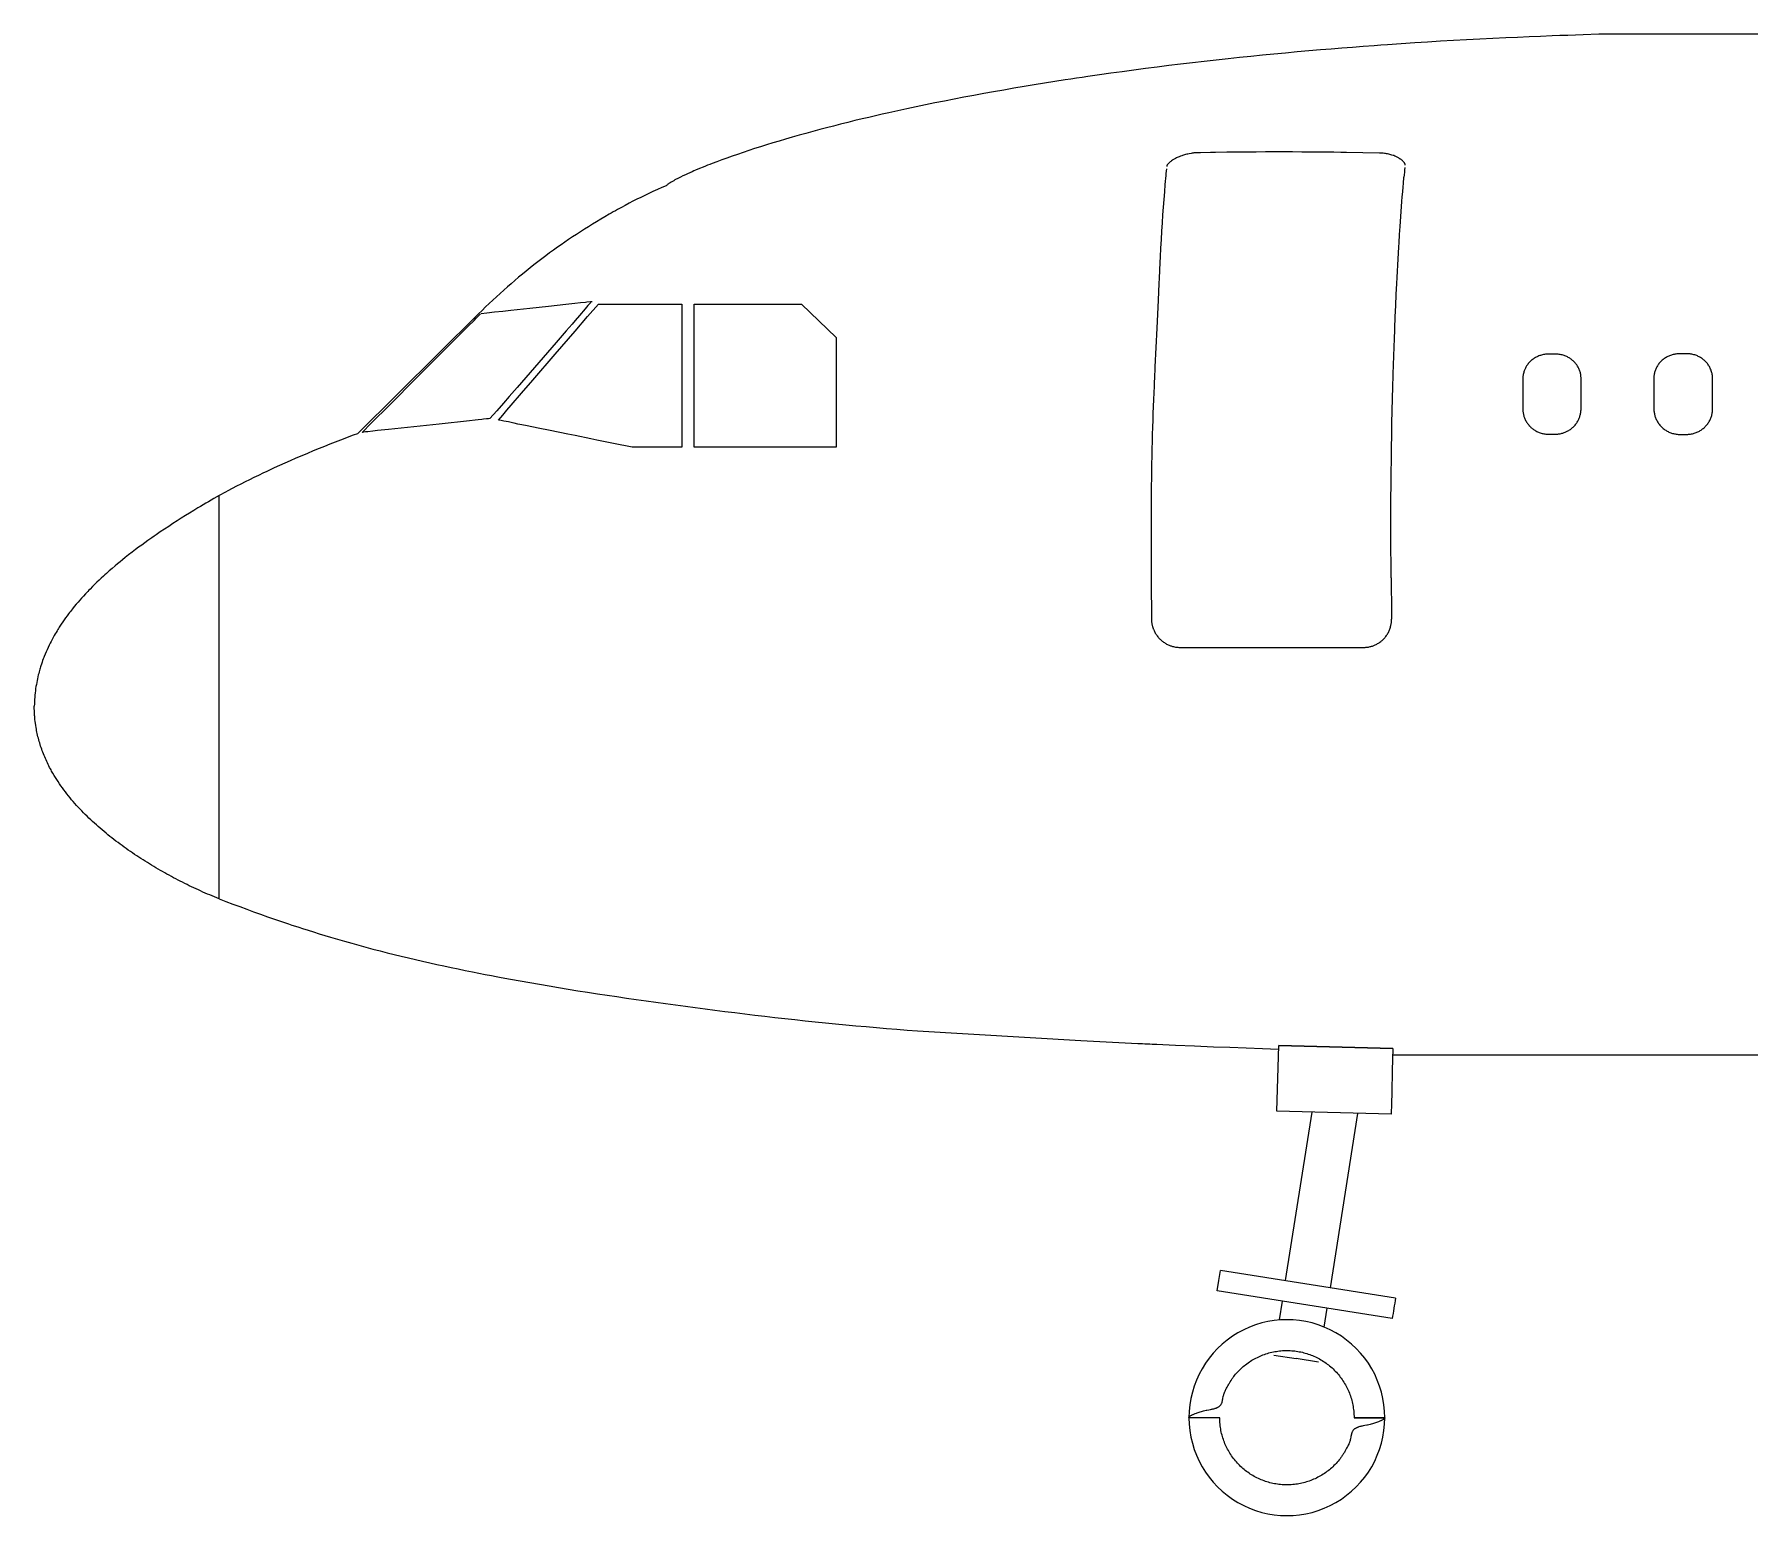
# Model space of a CAD drawing. Extents: x -17108 to 71323, y -8319 to 54197.
# Drawn here: x -17108 to -10146, y 41567 to 47576 of the extents above; entities that cross this region are included whole.
import ezdxf

# ---------------------------------------------------------------- set-up
doc = ezdxf.new("R2010")
doc.units = 0
doc.layers.get('0').update_dxf_attribs({"linetype": 'CONTINUOUS'})

msp = doc.modelspace()

# ---------------------------------------------------------------- linework, layer by layer
at = {"color": 7}
for p, q in [((9320.7, 47575.9), (-10758, 47575.9)), ((-15305.3, 46441.8), (-15796, 45955.9)), ((-13994.2, 46481.1), (-13854.1, 46346)), ((-13854.1, 46346), (-13854, 45901)), ((-10402.3, 46280.2), (-10430.3, 46280.1)), ((-14479.8, 46210.4), (-14479.7, 45901)), ((-11066.7, 46179.1), (-11066.7, 46055.4)), ((-10830.6, 46056.2), (-10830.6, 46180)), ((-10535, 46180), (-10534.8, 46056)), ((-10963, 45953.9), (-10934.9, 45953.9)), ((-10429.5, 45953), (-10401.5, 45953)), ((-11594.3, 43462.2), (-12057.6, 43473.8)), ((-12057.6, 43473.8), (-11594.3, 43462.2)), ((-8218, 43434.9), (-11595, 43434.9)), ((-11601.4, 43194.8), (-12064.6, 43208.1)), ((-12029.6, 42520), (-11921.2, 43204)), ((-11847.8, 42491.2), (-11735.8, 43198.6)), ((-12300.3, 42520.3), (-12293.8, 42561.8)), ((-11583.6, 42449.3), (-12293.8, 42561.8)), ((-12306.9, 42478.8), (-12300.3, 42520.3)), ((-11596.7, 42366.4), (-12306.9, 42478.8)), ((-12054.8, 42360.5), (-12042.7, 42437)), ((-11873.1, 42331.7), (-11861, 42408.2)), ((-12077.3, 42218.3), (-11986.5, 42203.9)), ((-11895.6, 42189.5), (-11986.5, 42203.9)), ((-12296.9, 41964.2), (-12421.9, 41964.2))]:
    msp.add_line(p, q, dxfattribs=at)
for points in [[(-10758, 47575.9), (-10821.4, 47573.9), (-10853.1, 47572.8), (-10884.8, 47571.7), (-10916.2, 47570.6), (-10947.5, 47569.4), (-10994.6, 47567.6), (-11041.6, 47565.6), (-11088.5, 47563.6), (-11135.3, 47561.5), (-11188.6, 47558.9), (-11241.8, 47556.3), (-11294.8, 47553.5), (-11347.7, 47550.6), (-11400.5, 47547.5), (-11453.1, 47544.3), (-11505.5, 47541), (-11560.7, 47537.4), (-11615.8, 47533.6), (-11643.2, 47531.7), (-11670.7, 47529.7), (-11714.5, 47526.5), (-11758.1, 47523.1), (-11801.7, 47519.7), (-11845.2, 47516.1), (-11888.6, 47512.5), (-11935.9, 47508.4), (-11983, 47504.2), (-12030.1, 47499.9), (-12077, 47495.4), (-12123.7, 47490.9), (-12170.3, 47486.2), (-12216.8, 47481.4), (-12263.1, 47476.5), (-12311.5, 47471.2), (-12359.8, 47465.8), (-12407.8, 47460.3), (-12455.7, 47454.6), (-12503.4, 47448.8), (-12550.9, 47442.9), (-12598.3, 47436.8), (-12645.4, 47430.7), (-12692.3, 47424.4), (-12739, 47417.9), (-12785.5, 47411.4), (-12831.8, 47404.7), (-12854.9, 47401.3), (-12877.9, 47397.8), (-12900.8, 47394.4), (-12923.6, 47390.9), (-12965.9, 47384.3), (-13007.9, 47377.7), (-13049.7, 47370.9), (-13091.3, 47364), (-13132.6, 47357), (-13173.7, 47349.9), (-13214.5, 47342.7), (-13255, 47335.4), (-13295.2, 47328.1), (-13335.1, 47320.6), (-13374.7, 47313), (-13414, 47305.3), (-13452.9, 47297.5), (-13472.2, 47293.6), (-13491.5, 47289.6), (-13510.6, 47285.7), (-13529.6, 47281.7), (-13548.3, 47277.7), (-13566.9, 47273.8), (-13591.6, 47268.4), (-13616.1, 47263), (-13640.5, 47257.6), (-13667.6, 47251.5), (-13694.5, 47245.3), (-13721.1, 47239.1), (-13747.5, 47232.9), (-13777.3, 47225.7), (-13806.7, 47218.5), (-13835.8, 47211.3), (-13864.4, 47204), (-13892.7, 47196.7), (-13920.5, 47189.4), (-13948, 47182), (-13976.4, 47174.2), (-14004.4, 47166.5), (-14031.8, 47158.7), (-14058.7, 47150.9), (-14085.1, 47143.1), (-14110.9, 47135.3), (-14136.1, 47127.6), (-14160.7, 47119.9), (-14184.7, 47112.2), (-14208, 47104.6), (-14231.5, 47096.7), (-14254.3, 47089), (-14276.3, 47081.3), (-14297.6, 47073.8), (-14318.2, 47066.3), (-14338.1, 47058.9), (-14357.2, 47051.6), (-14366.5, 47048), (-14375.6, 47044.5), (-14384.4, 47041), (-14393, 47037.5), (-14409, 47031), (-14424.2, 47024.6), (-14431.5, 47021.5), (-14438.6, 47018.4), (-14447.9, 47014.3), (-14456.8, 47010.3), (-14465.3, 47006.4), (-14475.5, 47001.6), (-14485.1, 46996.9), (-14494.2, 46992.3), (-14498.5, 46990.1), (-14502.7, 46987.9), (-14508, 46985), (-14513.1, 46982.1), (-14517.9, 46979.3), (-14523, 46976.2), (-14527.8, 46973.2), (-14532.2, 46970.2), (-14534.3, 46968.8), (-14536.2, 46967.4), (-14538.7, 46965.5), (-14541, 46963.6), (-14543.1, 46961.8)], [(-12400.7, 47094.7), (-12402.7, 47094.6), (-12404.6, 47094.4), (-12407.3, 47094.1), (-12409.1, 47093.8), (-12412.6, 47093.1), (-12420.7, 47091.5), (-12426.5, 47090.4), (-12431, 47089.4), (-12435.5, 47088.3), (-12439.9, 47087.1), (-12443.8, 47085.9), (-12447.6, 47084.7), (-12451.3, 47083.4), (-12456.3, 47081.6), (-12461.2, 47079.6), (-12465.2, 47077.9), (-12469.1, 47076.1), (-12472.9, 47074.2), (-12475.9, 47072.7), (-12478.8, 47071.1), (-12481.8, 47069.3), (-12484.8, 47067.5), (-12486.7, 47066.3), (-12488.6, 47065.1), (-12492.3, 47062.5), (-12494.2, 47061.1), (-12496, 47059.8), (-12497.9, 47058.3), (-12499.6, 47056.9), (-12501.4, 47055.4), (-12503.1, 47053.9), (-12504.7, 47052.5), (-12505.5, 47051.7), (-12506.6, 47050.6), (-12507.4, 47049.7), (-12508.2, 47048.8), (-12509.2, 47047.4), (-12510, 47046), (-12510.7, 47044.6), (-12511.2, 47043.2), (-12511.6, 47041.7), (-12511.8, 47040.3)], [(-11649.1, 47094.3), (-11715.5, 47095.3), (-11781.8, 47096.4), (-11805, 47096.8), (-11834, 47097.2), (-11862, 47097.5), (-11907.5, 47098), (-11930.3, 47098.2), (-11964.4, 47098.5), (-12001.3, 47098.7), (-12028.9, 47098.8), (-12056.5, 47098.8), (-12084.1, 47098.8), (-12111.7, 47098.7), (-12148.5, 47098.5), (-12185.3, 47098.2), (-12222, 47097.8), (-12245.1, 47097.5), (-12268.1, 47097.2), (-12314.1, 47096.4), (-12334.3, 47096), (-12374.8, 47095.2), (-12400.7, 47094.7)], [(-11544.5, 47045.2), (-11544.4, 47046.7), (-11544.5, 47048.1), (-11544.8, 47049.5), (-11545.2, 47050.9), (-11545.7, 47052.3), (-11546.4, 47053.6), (-11547.3, 47054.9), (-11548.3, 47056.2), (-11549.1, 47057.1), (-11550.8, 47058.8), (-11553.2, 47061.2), (-11555.7, 47063.4), (-11558.3, 47065.6), (-11561, 47067.8), (-11562.6, 47069), (-11564.3, 47070.1), (-11567.7, 47072.4), (-11569.6, 47073.6), (-11571.6, 47074.8), (-11574, 47076.2), (-11576.6, 47077.5), (-11579.6, 47079), (-11582.8, 47080.5), (-11586.6, 47082.2), (-11590.6, 47083.7), (-11593.7, 47084.9), (-11598, 47086.3), (-11602.4, 47087.6), (-11606.8, 47088.8), (-11611.3, 47089.9), (-11615.9, 47090.9), (-11620.6, 47091.7), (-11624.7, 47092.4), (-11628.9, 47092.9), (-11633.1, 47093.4), (-11636.5, 47093.7), (-11639.8, 47093.9), (-11644.4, 47094.2), (-11648.3, 47094.3), (-11649.1, 47094.3)], [(-11554.5, 46936.6), (-11552.9, 46956.9), (-11551.7, 46970.3), (-11549.4, 46996.7)], [(-14543.1, 46961.8), (-14561.1, 46954), (-14579.1, 46946), (-14588.1, 46941.9), (-14597.1, 46937.8), (-14605.9, 46933.8), (-14614.6, 46929.7), (-14630.6, 46922.1), (-14646.5, 46914.4), (-14662.4, 46906.6), (-14678.3, 46898.6), (-14694.1, 46890.4), (-14709.8, 46882.1), (-14725.5, 46873.7), (-14741.2, 46865.1), (-14749.8, 46860.4), (-14758.3, 46855.6), (-14766.9, 46850.8), (-14775.4, 46845.9), (-14792.4, 46836), (-14809.4, 46826), (-14826.3, 46815.9), (-14843.1, 46805.6), (-14859.4, 46795.5), (-14875.6, 46785.3), (-14891.7, 46774.9), (-14907.8, 46764.5), (-14923.7, 46753.9), (-14939.6, 46743.3), (-14955.4, 46732.5), (-14969.8, 46722.5), (-14984.1, 46712.4)], [(-12516.9, 46992.2), (-12518.1, 46979), (-12519.1, 46966.9), (-12521.6, 46936.8), (-12524, 46906.4), (-12526.3, 46875.4), (-12528.6, 46843), (-12530.7, 46810.6), (-12532.8, 46777.7), (-12534.9, 46743.3), (-12536.8, 46708.3), (-12538.6, 46673.5)], [(-11568.8, 46730.7), (-11566.8, 46763.5), (-11564.8, 46795.8), (-11563.4, 46816.8), (-11560.6, 46856.9), (-11559.1, 46877.3), (-11557.6, 46897.2), (-11556.1, 46917), (-11554.5, 46936.6)], [(-11578.1, 46564.9), (-11576.8, 46589.9), (-11575.4, 46614.7), (-11574.1, 46639.2), (-11569.8, 46713.7), (-11568.8, 46730.7)], [(-14984.1, 46712.4), (-15000.3, 46700.8), (-15016.5, 46689), (-15032.5, 46677.1), (-15048.5, 46665.1), (-15064.4, 46652.9), (-15080.1, 46640.6), (-15095.8, 46628.2), (-15111.4, 46615.7), (-15126.9, 46603), (-15142.3, 46590.2), (-15157.6, 46577.3), (-15172.8, 46564.3), (-15187.9, 46551.2), (-15203, 46537.9), (-15217.9, 46524.5), (-15232.7, 46511), (-15247.4, 46497.4), (-15262, 46483.7), (-15276.6, 46469.8), (-15291, 46455.9), (-15305.3, 46441.8)], [(-12538.7, 46672), (-12539.8, 46651.2), (-12541.5, 46617.9), (-12543.1, 46586.5), (-12544.1, 46564.9), (-12547.3, 46497.3), (-12552.6, 46384), (-12559.9, 46227.6)], [(-11602.1, 45592.3), (-11602.1, 45643.4), (-11601.9, 45696.2), (-11601.5, 45746.3), (-11601.1, 45798.3), (-11600.5, 45850), (-11599.8, 45899.8), (-11599, 45949.4), (-11598.1, 45998.7), (-11597, 46048.6), (-11595.8, 46098.1), (-11594.6, 46145.4), (-11593.2, 46192.3), (-11591.7, 46239.9), (-11590.9, 46264.4), (-11589.2, 46313.1), (-11588.3, 46335.7), (-11586.5, 46382.3), (-11584.5, 46429.2), (-11582.4, 46475.7), (-11580.3, 46520.6), (-11578.1, 46564.9)], [(-15777.6, 45961), (-15740.7, 45998), (-15667.1, 46071.7), (-15555.1, 46183.8), (-15443.4, 46295.7), (-15395, 46344.1), (-15362.8, 46376.2), (-15346.7, 46392.2), (-15323.4, 46415.3), (-15314.6, 46424), (-15296.7, 46441.5)], [(-15294.8, 46443.5), (-15271.1, 46446.3), (-15240.4, 46449.7), (-15207.1, 46453.4), (-15173.4, 46457), (-15097.5, 46465.1), (-15021.8, 46473.2), (-14950.6, 46481), (-14913.7, 46485), (-14891.2, 46487.4), (-14871.2, 46489.5), (-14865, 46490.1), (-14851.3, 46491.5), (-14844.1, 46492.2)], [(-14849.9, 46488.4), (-14861.1, 46475.2), (-14872.4, 46461.9), (-14895, 46435.5), (-14913.1, 46414.5), (-14925.1, 46400.6), (-14949.3, 46372.7), (-14990.2, 46325.6), (-15113, 46184.3), (-15149, 46142.8), (-15180.6, 46106.5), (-15204, 46079.7), (-15231.4, 46048.4), (-15258.9, 46017.2)], [(-15223.9, 46011.2), (-15206.9, 46031.2), (-15189.7, 46051.1), (-15172.6, 46071.1), (-15130.5, 46119.9), (-15085.1, 46172.5), (-14994.2, 46277.9), (-14940.2, 46340.7), (-14913.1, 46372), (-14862.3, 46430.9), (-14818.6, 46481.2)], [(-14818.6, 46481.2), (-14809.7, 46481.2), (-14803.5, 46481.2), (-14790.6, 46481.1), (-14782.3, 46481)], [(-14782.1, 46480.9), (-14776.8, 46481), (-14737.7, 46481), (-14711.1, 46481), (-14666.1, 46480.9), (-14642.6, 46480.9), (-14616.6, 46481), (-14569.7, 46481.2), (-14555.5, 46481.2)], [(-14555.5, 46481.2), (-14545.9, 46481.3), (-14527.5, 46481.3), (-14479.8, 46481.4)], [(-14479.8, 46481.4), (-14479.8, 46454.5), (-14479.8, 46399.8), (-14479.8, 46210.4)], [(-14429.6, 45901), (-14429.7, 46133.7), (-14429.8, 46291.3), (-14429.9, 46438.2), (-14429.9, 46481.4)], [(-14429.9, 46481.4), (-14356.5, 46481.4), (-14294.6, 46481.4), (-14214.4, 46481.3), (-14132.2, 46481.2), (-13994.2, 46481.1)], [(-10962.2, 46278.5), (-10965, 46278.5), (-10967.9, 46278.4), (-10970.7, 46278.2), (-10974.8, 46277.8), (-10978.9, 46277.2), (-10982.9, 46276.5), (-10986.9, 46275.7), (-10990.9, 46274.7), (-10994.6, 46273.6), (-10998.3, 46272.4), (-11002, 46271), (-11005.5, 46269.5), (-11009.1, 46267.9), (-11012.5, 46266.2), (-11015.9, 46264.3), (-11019.2, 46262.4), (-11022.3, 46260.4), (-11025.4, 46258.3), (-11028.4, 46256), (-11031.3, 46253.7), (-11034.1, 46251.2), (-11036.9, 46248.7), (-11039.5, 46246), (-11042.1, 46243.1), (-11044.7, 46240.1), (-11047.1, 46237.1), (-11049.4, 46233.9), (-11051.6, 46230.6), (-11053.3, 46227.9), (-11054.9, 46225.1), (-11056.4, 46222.2), (-11057.8, 46219.3), (-11059.1, 46216.4), (-11060.3, 46213.4), (-11061.4, 46210.4), (-11062.4, 46207.4), (-11063.4, 46203.7), (-11064.3, 46200), (-11065.1, 46196.2), (-11065.7, 46192.4), (-11066.2, 46188.6), (-11066.4, 46185.5), (-11066.6, 46182.3), (-11066.7, 46179.1)], [(-10830.6, 46180), (-10830.7, 46183.1), (-10830.8, 46186.3), (-10831.1, 46189.5), (-10831.5, 46192.7), (-10832, 46196.1), (-10832.7, 46199.6), (-10833.4, 46203), (-10834.3, 46206.4), (-10835.4, 46209.7), (-10836.6, 46213.1), (-10837.9, 46216.5), (-10839.3, 46219.8), (-10840.9, 46223), (-10842.6, 46226.2), (-10844.4, 46229.3), (-10846.3, 46232.4), (-10848.3, 46235.3), (-10850.4, 46238.1), (-10852.6, 46240.9), (-10854.8, 46243.5), (-10857.2, 46246.1), (-10859.6, 46248.6), (-10862.1, 46251), (-10864.8, 46253.3), (-10867.5, 46255.5), (-10870.3, 46257.7), (-10873.2, 46259.7), (-10876.1, 46261.7), (-10879.1, 46263.6), (-10882.2, 46265.3), (-10885.4, 46267), (-10888.8, 46268.6), (-10892.2, 46270.1), (-10895.8, 46271.5), (-10899.3, 46272.8), (-10903.2, 46274), (-10907.1, 46275.1), (-10911.1, 46276.1), (-10915.1, 46276.8), (-10919.1, 46277.5), (-10922.9, 46277.9), (-10926.7, 46278.3), (-10930.4, 46278.4), (-10934.2, 46278.5)], [(-10430.3, 46280.1), (-10434.1, 46280), (-10437.9, 46279.8), (-10441.7, 46279.5), (-10445.5, 46279), (-10449.3, 46278.4), (-10453, 46277.7), (-10456.8, 46276.8), (-10460.5, 46275.9), (-10464.1, 46274.8), (-10467.7, 46273.5), (-10471.3, 46272.1), (-10474.8, 46270.7), (-10478.2, 46269.1), (-10481.6, 46267.3), (-10484.9, 46265.5), (-10488.2, 46263.5), (-10491.4, 46261.4), (-10494.6, 46259.1), (-10497.8, 46256.7), (-10500.8, 46254.1), (-10503.8, 46251.5), (-10506.7, 46248.7), (-10509.4, 46245.9), (-10511.9, 46242.9), (-10514.4, 46239.9), (-10516.8, 46236.7), (-10519, 46233.5), (-10520.9, 46230.5), (-10522.7, 46227.4), (-10524.4, 46224.2), (-10526, 46221), (-10527.4, 46217.7), (-10528.8, 46214.4), (-10530, 46211.1), (-10531.1, 46207.6), (-10532, 46204.2), (-10532.8, 46200.8), (-10533.5, 46197.4), (-10534.1, 46193.9), (-10534.5, 46190.5), (-10534.8, 46187), (-10535, 46183.5), (-10535, 46180)], [(-10297, 46180.5), (-10297.1, 46184.3), (-10297.3, 46188.1), (-10297.7, 46191.9), (-10298.3, 46195.7), (-10298.9, 46199.4), (-10299.8, 46203.1), (-10300.7, 46206.8), (-10301.9, 46210.5), (-10303.1, 46214.1), (-10304.6, 46217.7), (-10306.1, 46221.2), (-10307.8, 46224.7), (-10309.7, 46228.1), (-10311.5, 46231.2), (-10313.5, 46234.3), (-10315.6, 46237.2), (-10317.8, 46240.2), (-10320.1, 46243), (-10322.6, 46245.8), (-10325.1, 46248.5), (-10327.7, 46251.1), (-10330.5, 46253.6), (-10333.3, 46256), (-10336.2, 46258.3), (-10339.2, 46260.5), (-10342.2, 46262.5), (-10345.2, 46264.4), (-10348.3, 46266.2), (-10351.5, 46267.9), (-10354.7, 46269.5), (-10358, 46271), (-10361.3, 46272.4), (-10365.1, 46273.9), (-10369, 46275.1), (-10372.9, 46276.3), (-10376.9, 46277.3), (-10380.9, 46278.2), (-10384.4, 46278.8), (-10388, 46279.3), (-10391.5, 46279.7), (-10395.1, 46280), (-10398.7, 46280.1), (-10402.3, 46280.2)], [(-12563.5, 46148.5), (-12564.6, 46121.7), (-12565.7, 46094.7), (-12566.8, 46066.4), (-12567.9, 46038), (-12568.9, 46010.4), (-12569.8, 45982.6), (-12570.7, 45952.5), (-12571.5, 45923.6), (-12572.2, 45894.3), (-12572.9, 45863.5), (-12573.5, 45833.4), (-12574, 45803), (-12574.4, 45773.9), (-12574.8, 45744.7), (-12575, 45714.4), (-12575.3, 45684.1), (-12575.4, 45652.9), (-12575.5, 45605.9), (-12575.6, 45566.1), (-12575.6, 45559.6)], [(-11066.7, 46055.4), (-11066.6, 46052.2), (-11066.4, 46048.9), (-11066.2, 46045.7), (-11065.8, 46042.5), (-11065.3, 46039.3), (-11064.7, 46036.1), (-11064.1, 46032.9), (-11063.3, 46029.7), (-11062.3, 46026.2), (-11061.1, 46022.8), (-11059.9, 46019.5), (-11058.5, 46016.1), (-11057.1, 46012.8), (-11055.4, 46009.5), (-11053.7, 46006.3), (-11051.8, 46003.1), (-11049.8, 46000), (-11047.7, 45996.9), (-11045.5, 45994), (-11043.1, 45991.1), (-11040.7, 45988.3), (-11038.4, 45985.8), (-11036.1, 45983.5), (-11033.7, 45981.2), (-11031.2, 45979), (-11028.7, 45976.9), (-11026.1, 45974.9), (-11023.4, 45972.9), (-11021.1, 45971.3), (-11018.7, 45969.8), (-11016.4, 45968.4), (-11013.5, 45966.8), (-11010.5, 45965.2), (-11007.5, 45963.7), (-11003.9, 45962.1), (-11000.1, 45960.6), (-10996.4, 45959.3), (-10992.5, 45958.1), (-10988.6, 45957), (-10985.1, 45956.2), (-10981.4, 45955.5), (-10977.8, 45954.9), (-10974.1, 45954.5), (-10970.5, 45954.1), (-10966.7, 45953.9), (-10963, 45953.9)], [(-10934.9, 45953.9), (-10931.5, 45953.9), (-10928.2, 45954.1), (-10924.9, 45954.4), (-10921.5, 45954.8), (-10918.2, 45955.2), (-10914.9, 45955.8), (-10911.6, 45956.5), (-10908.3, 45957.3), (-10905.1, 45958.2), (-10901.9, 45959.2), (-10898.7, 45960.3), (-10895.6, 45961.5), (-10892.5, 45962.8), (-10889.5, 45964.2), (-10886.5, 45965.7), (-10883.5, 45967.3), (-10880.3, 45969.2), (-10877.1, 45971.2), (-10874, 45973.3), (-10870.9, 45975.5), (-10868, 45977.9), (-10865.1, 45980.3), (-10862.4, 45982.8), (-10859.7, 45985.5), (-10857.1, 45988.2), (-10854.7, 45991), (-10852.3, 45993.9), (-10850.1, 45996.9), (-10847.9, 45999.9), (-10845.9, 46003.1), (-10844, 46006.3), (-10842.2, 46009.5), (-10840.7, 46012.5), (-10839.3, 46015.4), (-10838, 46018.5), (-10836.8, 46021.5), (-10835.7, 46024.6), (-10834.8, 46027.8), (-10833.9, 46030.9), (-10833, 46034.5), (-10832.3, 46038), (-10831.7, 46041.6), (-10831.2, 46045.3), (-10830.9, 46048.9), (-10830.7, 46052.5), (-10830.6, 46056.2)], [(-10534.8, 46056), (-10534.7, 46052.4), (-10534.5, 46048.7), (-10534.1, 46045.1), (-10533.7, 46041.5), (-10533.1, 46037.9), (-10532.3, 46034.3), (-10531.5, 46030.8), (-10530.5, 46027.3), (-10529.4, 46023.8), (-10528.1, 46020.3), (-10526.7, 46016.8), (-10525.2, 46013.4), (-10523.6, 46010.1), (-10521.8, 46006.8), (-10520, 46003.6), (-10518, 46000.4), (-10515.9, 45997.3), (-10513.5, 45994.1), (-10511, 45991), (-10508.4, 45987.9), (-10505.6, 45985), (-10502.8, 45982.2), (-10499.8, 45979.5), (-10496.8, 45976.9), (-10493.6, 45974.4), (-10490.4, 45972), (-10487, 45969.8), (-10483.8, 45967.8), (-10480.4, 45965.9), (-10477, 45964.1), (-10473.6, 45962.4), (-10470.1, 45960.9), (-10466.5, 45959.5), (-10462.8, 45958.2), (-10459.3, 45957.1), (-10455.6, 45956.2), (-10451.9, 45955.3), (-10448.3, 45954.6), (-10444.5, 45954), (-10440.8, 45953.5), (-10437, 45953.2), (-10433.3, 45953), (-10429.5, 45953)], [(-10401.5, 45953), (-10397.6, 45953.1), (-10393.8, 45953.3), (-10389.9, 45953.7), (-10386, 45954.2), (-10382.2, 45954.8), (-10378.4, 45955.6), (-10374.6, 45956.5), (-10370.9, 45957.6), (-10367.2, 45958.8), (-10363.6, 45960.1), (-10360, 45961.6), (-10356.5, 45963.2), (-10353, 45964.9), (-10349.7, 45966.7), (-10346.5, 45968.6), (-10343.3, 45970.6), (-10340.3, 45972.7), (-10337.3, 45974.9), (-10334.4, 45977.2), (-10331.5, 45979.6), (-10328.8, 45982.1), (-10326.2, 45984.8), (-10323.6, 45987.5), (-10321.1, 45990.3), (-10318.7, 45993.2), (-10316.5, 45996.2), (-10314.3, 45999.3), (-10312.3, 46002.4), (-10310.4, 46005.6), (-10308.5, 46008.9), (-10306.9, 46012.2), (-10305.3, 46015.6), (-10303.9, 46019), (-10302.6, 46022.5), (-10301.4, 46026), (-10300.4, 46029.6), (-10299.4, 46033.2), (-10298.6, 46036.8), (-10298, 46040.7), (-10297.4, 46044.7), (-10297, 46048.6), (-10296.8, 46052.6), (-10296.7, 46056.5)], [(-15796, 45955.9), (-15813.6, 45949.5), (-15831, 45943.1), (-15848.1, 45936.7), (-15865.2, 45930.1), (-15876.2, 45925.9), (-15887.1, 45921.6), (-15908.9, 45913), (-15930.5, 45904.3), (-15951.9, 45895.6), (-15975.8, 45885.7), (-15999.4, 45875.9), (-16022.9, 45866), (-16046.2, 45856), (-16069.3, 45846), (-16091.3, 45836.3), (-16113.1, 45826.5), (-16134.8, 45816.7), (-16145.5, 45811.7), (-16156.2, 45806.8), (-16166.9, 45801.7), (-16177.5, 45796.7), (-16198.6, 45786.6), (-16216.5, 45777.9), (-16234.2, 45769.1), (-16251.9, 45760.3), (-16269.4, 45751.4), (-16286.9, 45742.4), (-16304.8, 45733.1), (-16322.6, 45723.7), (-16331.5, 45718.9), (-16340.4, 45714.1), (-16349.1, 45709.4), (-16357.8, 45704.5)], [(-15258.9, 46017.2), (-15264, 46016.7), (-15273.2, 46015.9), (-15284.6, 46014.7), (-15292.1, 46013.9), (-15306.7, 46012.4), (-15318.4, 46011.1), (-15341.8, 46008.6), (-15465.2, 45995.1), (-15670.3, 45973), (-15714.7, 45968.2), (-15734.4, 45966), (-15754.1, 45963.8), (-15763.7, 45962.7), (-15777.6, 45961)], [(-15161.2, 45998.4), (-15173, 46001), (-15183.7, 46003.3), (-15193.3, 46005.3), (-15202.7, 46007.2), (-15213.6, 46009.3), (-15223.9, 46011.2)], [(-14849.1, 45934.8), (-14912.4, 45947.9), (-14943.3, 45954.2), (-15014.1, 45968.6), (-15063.3, 45978.5), (-15108.4, 45987.6), (-15129.8, 45991.9), (-15145.8, 45995.1), (-15161.1, 45998.3)], [(-14681.4, 45901.1), (-14758, 45916.5), (-14797.9, 45924.5), (-14824.9, 45929.9), (-14849.1, 45934.8)], [(-14479.7, 45901), (-14564.9, 45901.1), (-14606.7, 45901.1), (-14681.4, 45901.1)], [(-13854, 45901), (-13939.3, 45901), (-14024.9, 45901), (-14111.5, 45900.9), (-14198.4, 45900.9), (-14353.2, 45900.9), (-14429.6, 45901)], [(-16357.8, 45704.5), (-16379.4, 45692.3), (-16400.9, 45679.9), (-16411.6, 45673.6), (-16422.4, 45667.3), (-16433, 45661), (-16443.7, 45654.6), (-16460.7, 45644.4), (-16477.7, 45634), (-16494.6, 45623.6), (-16511.5, 45613), (-16528.3, 45602.3), (-16545.5, 45591.2), (-16562.7, 45580), (-16579.8, 45568.7), (-16596.8, 45557.2), (-16613.7, 45545.6), (-16622.2, 45539.7), (-16630.7, 45533.8), (-16639.1, 45527.9), (-16647.3, 45522.1), (-16659.8, 45513.1), (-16672.3, 45504), (-16684.7, 45494.9), (-16697, 45485.6), (-16711.2, 45474.9), (-16725.2, 45464), (-16732.2, 45458.6), (-16739.1, 45453.1), (-16749.5, 45444.7), (-16759.8, 45436.3), (-16770.1, 45427.9), (-16780.3, 45419.3), (-16792.1, 45409.3), (-16803.8, 45399.1), (-16815.5, 45388.8), (-16821.2, 45383.6), (-16827, 45378.4), (-16836.1, 45370), (-16845.2, 45361.5), (-16854.2, 45352.9), (-16863.1, 45344.3), (-16871.9, 45335.6), (-16881.7, 45325.7), (-16886.6, 45320.6), (-16891.4, 45315.6), (-16896.2, 45310.6), (-16900.9, 45305.6), (-16908.5, 45297.4), (-16915.9, 45289.2), (-16923.3, 45280.8), (-16930.6, 45272.5), (-16937.8, 45264), (-16945.7, 45254.5), (-16953.5, 45244.9), (-16957.3, 45240.1), (-16961.1, 45235.2), (-16964.9, 45230.4), (-16968.6, 45225.5), (-16974.8, 45217.3), (-16980.8, 45209), (-16986.8, 45200.6), (-16992.6, 45192.2), (-16998.4, 45183.7), (-17004, 45175.2), (-17007, 45170.4), (-17010.1, 45165.7), (-17013, 45161), (-17015.9, 45156.2), (-17019.8, 45149.8), (-17023.5, 45143.4), (-17027.2, 45136.9), (-17031.6, 45129.1), (-17035.9, 45121.3), (-17040, 45113.3), (-17044.1, 45105.4), (-17048, 45097.4), (-17052.3, 45088.4), (-17056.4, 45079.4), (-17060.4, 45070.3), (-17064.3, 45061.1), (-17068, 45051.9), (-17069.8, 45047.3), (-17071.5, 45042.6), (-17074.1, 45035.6), (-17076.6, 45028.6), (-17079, 45021.5), (-17081.3, 45014.4), (-17082.7, 45009.8), (-17084.2, 45005.1), (-17085.5, 45000.5), (-17086.9, 44995.8), (-17088.6, 44989.6), (-17090.2, 44983.3), (-17091.8, 44977), (-17093.6, 44969.5), (-17095.3, 44961.9), (-17096.9, 44954.2), (-17098.4, 44946.6), (-17099.8, 44938.9), (-17101.3, 44930.2), (-17102.6, 44921.5), (-17103.7, 44912.8), (-17104.8, 44904), (-17105.7, 44895.2), (-17106.4, 44886.4), (-17107, 44877.6), (-17107.5, 44868.7), (-17107.8, 44859.8), (-17108, 44850.9)], [(-16358, 44069.1), (-16357.8, 45509), (-16357.8, 45656), (-16357.8, 45699), (-16357.8, 45704.5)], [(-12575.6, 45559.3), (-12575.5, 45498.5), (-12575.4, 45437.6), (-12575.2, 45376.8)], [(-11602.1, 45544.2), (-11602.1, 45560.2), (-11602.1, 45592.2)], [(-11601.2, 45371.7), (-11601.6, 45429.1), (-11601.9, 45486.6), (-11602.1, 45544.2)], [(-12575.2, 45376.8), (-12574.8, 45306.1), (-12574.4, 45256.8), (-12574, 45204)], [(-12574, 45203.9), (-12573.9, 45199.9), (-12573.8, 45197.8), (-12573.5, 45194.8), (-12573.2, 45191.8), (-12572.8, 45188.8), (-12572.4, 45185.9), (-12571.9, 45182.9), (-12571.2, 45180), (-12570.6, 45177.1), (-12570, 45175), (-12569.4, 45172.9), (-12568.7, 45170.6), (-12568, 45168.4), (-12567.3, 45166.3), (-12566.5, 45164.2), (-12565.7, 45162.2), (-12564.9, 45160.1), (-12563.4, 45156.8), (-12561.9, 45153.6), (-12560.3, 45150.4), (-12558.5, 45147.3), (-12556.7, 45144.1), (-12554.7, 45141.1), (-12552.7, 45138.2), (-12550.6, 45135.3), (-12548.4, 45132.4), (-12546.1, 45129.6), (-12543.7, 45126.9), (-12541.2, 45124.3), (-12538.7, 45121.8), (-12536, 45119.3), (-12533.3, 45116.9), (-12530.5, 45114.6), (-12527.7, 45112.3), (-12524.7, 45110.2), (-12521.7, 45108.1), (-12518.6, 45106.2), (-12515.5, 45104.3), (-12512.4, 45102.5), (-12509.1, 45100.9), (-12505.8, 45099.3), (-12502.5, 45097.8), (-12499.7, 45096.7), (-12496.8, 45095.6), (-12493.9, 45094.6), (-12491, 45093.7), (-12488, 45092.9), (-12485.1, 45092.1), (-12480.7, 45091.1), (-12476.1, 45090.3), (-12473.8, 45090), (-12471.6, 45089.7), (-12469.4, 45089.4), (-12467.1, 45089.2), (-12463.6, 45089), (-12460.1, 45088.9), (-12458.9, 45088.8), (-12458, 45088.8)], [(-11713.3, 45088.8), (-11710.3, 45088.9), (-11706.4, 45089), (-11704.2, 45089.2), (-11700.6, 45089.5), (-11697.1, 45090), (-11693.5, 45090.5), (-11689.9, 45091.2), (-11686.4, 45092), (-11683.5, 45092.8), (-11680.6, 45093.6), (-11677.6, 45094.5), (-11674.8, 45095.5), (-11671.9, 45096.5), (-11669.1, 45097.7), (-11665.8, 45099.1), (-11662.6, 45100.6), (-11659.4, 45102.3), (-11656.2, 45104.1), (-11653.1, 45105.9), (-11649.9, 45108), (-11646.7, 45110.2), (-11643.6, 45112.5), (-11640.6, 45114.9), (-11637.7, 45117.5), (-11634.8, 45120.1), (-11632.1, 45122.8), (-11629.6, 45125.4), (-11627.2, 45128.1), (-11624.9, 45130.9), (-11622.6, 45133.7), (-11620.5, 45136.6), (-11618.4, 45139.8), (-11616.3, 45143), (-11614.4, 45146.3), (-11612.5, 45149.7), (-11610.8, 45153.1), (-11609.2, 45156.6), (-11607.8, 45160.1), (-11606.5, 45163.5), (-11605.3, 45166.9), (-11604.3, 45170.3), (-11603.3, 45173.8), (-11602.5, 45177.2), (-11601.9, 45180.1), (-11601.3, 45183.1), (-11600.8, 45186.1), (-11600.4, 45189), (-11600.1, 45192.1), (-11599.9, 45195), (-11599.8, 45197.2), (-11599.7, 45200.6), (-11599.7, 45203.7)], [(-12458, 45088.8), (-12323.5, 45088.6), (-12188.9, 45088.5), (-12070, 45088.5), (-11951.1, 45088.5), (-11832.2, 45088.7), (-11713.3, 45088.8)], [(-16358, 44069.1), (-16367.4, 44072.8), (-16376.8, 44076.7), (-16386.2, 44080.6), (-16395.6, 44084.5), (-16405, 44088.5), (-16414.3, 44092.5), (-16423.6, 44096.6), (-16432.9, 44100.8), (-16442.2, 44105), (-16451.5, 44109.2), (-16460.7, 44113.5), (-16469.9, 44117.9), (-16479.1, 44122.3), (-16488.3, 44126.8), (-16497.4, 44131.3), (-16506.6, 44135.9), (-16515.7, 44140.5), (-16524.7, 44145.1), (-16533.8, 44149.9), (-16542.8, 44154.6), (-16551.8, 44159.5), (-16560.8, 44164.3), (-16569.8, 44169.3), (-16578.7, 44174.2), (-16587.6, 44179.3), (-16596.5, 44184.4), (-16605.4, 44189.5), (-16614.2, 44194.7), (-16623, 44199.9), (-16631.8, 44205.2), (-16640.6, 44210.5), (-16649.3, 44215.9), (-16658, 44221.4), (-16666.7, 44226.9), (-16675.3, 44232.4), (-16684, 44238.1), (-16692.5, 44243.7), (-16701.1, 44249.4), (-16709.6, 44255.2), (-16718.1, 44261), (-16726.6, 44266.9), (-16735, 44272.8), (-16743.4, 44278.8), (-16751.7, 44284.9), (-16760, 44291), (-16768.3, 44297.1), (-16776.5, 44303.4), (-16784.7, 44309.6), (-16792.8, 44316), (-16800.9, 44322.4), (-16809, 44328.8), (-16817, 44335.3), (-16824.9, 44341.9), (-16832.8, 44348.5), (-16840.6, 44355.2), (-16848.4, 44362), (-16856.1, 44368.8), (-16863.8, 44375.7), (-16871.4, 44382.6), (-16878.9, 44389.7), (-16886.3, 44396.7), (-16893.7, 44403.9), (-16901, 44411.1), (-16908.3, 44418.4), (-16915.4, 44425.7), (-16922.5, 44433.1), (-16929.5, 44440.6), (-16936.4, 44448.2), (-16943.2, 44455.8), (-16949.9, 44463.5), (-16956.6, 44471.2), (-16963.1, 44479.1), (-16969.5, 44487), (-16975.9, 44494.9), (-16982.1, 44503), (-16988.2, 44511.1), (-16994.2, 44519.3), (-17000.1, 44527.5), (-17005.8, 44535.9), (-17011.5, 44544.3), (-17017, 44552.8), (-17022.4, 44561.3), (-17027.6, 44569.9), (-17032.7, 44578.7), (-17035.2, 44583.1), (-17037.7, 44587.5), (-17040.1, 44591.9), (-17042.5, 44596.3), (-17045.7, 44602.2), (-17048.7, 44608.2), (-17051.7, 44614.2), (-17054.7, 44620.3), (-17057.6, 44626.3), (-17060.4, 44632.4), (-17063.1, 44638.6), (-17065.8, 44644.7), (-17068.3, 44650.9), (-17070.8, 44657.2), (-17073.3, 44663.4), (-17075.6, 44669.7), (-17077.9, 44676), (-17080.1, 44682.4), (-17082.3, 44688.7), (-17084.3, 44695), (-17086.2, 44701.3), (-17088, 44707.6), (-17089.8, 44713.9), (-17091.5, 44720.2), (-17093.1, 44726.6), (-17094.6, 44732.8), (-17096, 44739.1), (-17097.4, 44745.4), (-17098.6, 44751.5), (-17099.7, 44757.6), (-17100.8, 44763.8), (-17102.2, 44772.4), (-17103.5, 44781.1), (-17104.4, 44788.6), (-17105.3, 44796.2), (-17105.9, 44802.3), (-17106.4, 44808.5), (-17106.8, 44813.2), (-17107.1, 44818), (-17107.5, 44825.8), (-17107.8, 44831.9), (-17108, 44840.6), (-17108, 44848), (-17108, 44850.9)], [(-16358, 44069.1), (-16330.1, 44058.4), (-16302.2, 44047.7), (-16274.2, 44037.3), (-16246.1, 44026.9), (-16218, 44016.6), (-16189.8, 44006.5), (-16161.6, 43996.5), (-16133.4, 43986.7), (-16105.1, 43977), (-16076.7, 43967.4), (-16062.4, 43962.7), (-16048.1, 43958), (-16034, 43953.4), (-16019.9, 43948.8), (-15997.1, 43941.5), (-15974.3, 43934.4), (-15951.5, 43927.3), (-15928.6, 43920.3), (-15905.7, 43913.4), (-15886.7, 43907.8), (-15867.6, 43902.2), (-15848.5, 43896.7), (-15834.2, 43892.6), (-15819.8, 43888.6), (-15791.1, 43880.6), (-15762.4, 43872.8), (-15733.7, 43865.2), (-15704.9, 43857.7), (-15676.2, 43850.4), (-15647.4, 43843.2), (-15618.6, 43836.1), (-15589.8, 43829.2), (-15561, 43822.4), (-15532.1, 43815.8), (-15503.3, 43809.2), (-15474.4, 43802.8), (-15445.5, 43796.6), (-15416.6, 43790.4), (-15387.7, 43784.3), (-15358.7, 43778.4), (-15329.7, 43772.5), (-15304, 43767.4), (-15278.2, 43762.4), (-15252.3, 43757.4), (-15233, 43753.8), (-15213.6, 43750.1), (-15174.8, 43742.9), (-15135.9, 43735.9), (-15097, 43729), (-15058, 43722.3), (-15019, 43715.6), (-14979.9, 43709.1), (-14940.7, 43702.7), (-14901.5, 43696.4), (-14862.3, 43690.2), (-14822.9, 43684.1), (-14783.5, 43678.1), (-14744.1, 43672.2), (-14704.5, 43666.3), (-14664.9, 43660.6), (-14625.3, 43654.9), (-14585.5, 43649.3), (-14545.7, 43643.8), (-14505.9, 43638.3), (-14465.8, 43632.9), (-14425.8, 43627.6), (-14385.7, 43622.4), (-14345.5, 43617.3), (-14305.2, 43612.2), (-14264.9, 43607.2), (-14224.3, 43602.3), (-14183.8, 43597.5), (-14143.2, 43592.7), (-14102.4, 43588.1), (-14061.6, 43583.5), (-14020.8, 43579), (-13979.7, 43574.7), (-13938.6, 43570.4), (-13897.6, 43566.2), (-13856.3, 43562.1), (-13815, 43558.2), (-13773.6, 43554.3), (-13732.1, 43550.6), (-13690.6, 43547), (-13649.1, 43543.4), (-13607.4, 43540), (-13565.7, 43536.7), (-13524, 43533.5)], [(-13524, 43533.5), (-12860.9, 43493.8), (-12783.9, 43489.8), (-12706.9, 43486), (-12629.9, 43482.4), (-12553, 43478.9), (-12476, 43475.5), (-12399, 43472.2), (-12321.9, 43469.1), (-12256, 43466.6), (-12189.9, 43464.1), (-12123.9, 43461.7), (-12057.9, 43459.5)], [(-12064.6, 43208.1), (-12063.4, 43252.4), (-12062.1, 43296.7), (-12059.8, 43385.2), (-12057.6, 43473.8)], [(-11594.3, 43462.2), (-11596.6, 43373.1), (-11598.9, 43283.9), (-11600.1, 43239.3), (-11601.4, 43194.8)], [(-12421.9, 41964.2), (-12421.9, 41964.8), (-12421.7, 41965.4), (-12421.5, 41965.9), (-12421.2, 41966.5), (-12420.9, 41967), (-12420.5, 41967.6), (-12419.9, 41968.3), (-12419.2, 41968.9), (-12418.3, 41969.7), (-12417.7, 41970.2), (-12416.4, 41971.1), (-12415.3, 41971.9), (-12414.1, 41972.6), (-12411.7, 41973.9), (-12410.1, 41974.7), (-12408.5, 41975.5), (-12406.3, 41976.6), (-12404.8, 41977.2), (-12401.9, 41978.5), (-12396.9, 41980.5), (-12391.9, 41982.5), (-12388.4, 41983.9), (-12384.8, 41985.2), (-12380.5, 41986.8), (-12376.1, 41988.2), (-12371.6, 41989.6), (-12367.1, 41990.9), (-12362.4, 41992.1), (-12357.6, 41993.2), (-12352.3, 41994.3), (-12348.7, 41995), (-12341.3, 41996.3), (-12334, 41997.7), (-12330.3, 41998.4), (-12327.6, 41999), (-12324.9, 41999.6), (-12321, 42000.5), (-12317.1, 42001.6), (-12315.2, 42002.2), (-12313.3, 42002.8), (-12311.6, 42003.4), (-12309.8, 42004.1), (-12308.3, 42004.7), (-12306.9, 42005.4), (-12305.6, 42006), (-12304.3, 42006.7), (-12302.6, 42007.6), (-12300.9, 42008.7), (-12299.3, 42009.8), (-12297.5, 42011.2), (-12296.7, 42011.9), (-12295.9, 42012.7), (-12294.7, 42013.9), (-12293.6, 42015.1), (-12292.5, 42016.5), (-12291.6, 42017.9), (-12290.6, 42019.6), (-12289.6, 42021.5), (-12288.8, 42023.4), (-12288.2, 42024.9), (-12287.7, 42026.4), (-12287.2, 42028.1), (-12286.8, 42029.7), (-12286.2, 42031.9), (-12285.7, 42034.2), (-12285.1, 42037.3), (-12284.7, 42039.3), (-12283.9, 42043.5), (-12283, 42048.2), (-12282.5, 42050.5), (-12281.7, 42054), (-12280.9, 42057.1), (-12279.9, 42060.1), (-12278.9, 42063.1), (-12278.1, 42065.3), (-12277.3, 42067.4), (-12276.3, 42069.6), (-12275.4, 42071.8), (-12273.8, 42075.3), (-12272.1, 42078.7), (-12270.4, 42081.9), (-12269.3, 42084.1), (-12267, 42088.4), (-12264.3, 42093.2), (-12261.6, 42098.1), (-12259.7, 42101.4), (-12257.7, 42104.7), (-12254.5, 42110), (-12251.1, 42115.3), (-12249.4, 42117.9), (-12247.6, 42120.5), (-12245.9, 42123), (-12244, 42125.6), (-12242.2, 42128.1), (-12240.3, 42130.6), (-12236.4, 42135.5), (-12232.4, 42140.3), (-12228.3, 42145), (-12224.1, 42149.6), (-12219.8, 42154.1), (-12215.4, 42158.6), (-12210.9, 42162.9), (-12206.3, 42167.1), (-12201.6, 42171.2), (-12196.8, 42175.2), (-12191.9, 42179.1), (-12186.9, 42182.9), (-12181.9, 42186.6), (-12176.7, 42190.1), (-12171.5, 42193.6), (-12166.2, 42196.9), (-12160.8, 42200.1), (-12155.4, 42203.1), (-12149.9, 42206.1), (-12144.3, 42208.9), (-12138.6, 42211.6), (-12132.9, 42214.1), (-12127.2, 42216.5), (-12121.4, 42218.8), (-12115.5, 42221), (-12109.6, 42223), (-12103.6, 42224.9), (-12097.6, 42226.6), (-12091.6, 42228.2), (-12085.5, 42229.7), (-12079.4, 42231), (-12073.3, 42232.2), (-12067.1, 42233.3), (-12061, 42234.2), (-12054.8, 42235), (-12048.5, 42235.6), (-12042.3, 42236.1), (-12036.1, 42236.4), (-12029.8, 42236.6), (-12023.6, 42236.7), (-12017.3, 42236.6), (-12011.1, 42236.3), (-12004.9, 42235.9), (-11998.6, 42235.4), (-11992.4, 42234.8), (-11986.2, 42234), (-11980, 42233), (-11973.9, 42231.9), (-11967.8, 42230.7), (-11961.7, 42229.3), (-11955.6, 42227.8), (-11949.6, 42226.2), (-11943.6, 42224.4), (-11937.7, 42222.5), (-11931.8, 42220.4), (-11925.9, 42218.2), (-11920.1, 42215.9), (-11914.4, 42213.4), (-11908.7, 42210.8), (-11903.1, 42208.1), (-11897.5, 42205.3), (-11892, 42202.3), (-11886.6, 42199.2), (-11881.2, 42196), (-11875.9, 42192.6), (-11870.7, 42189.2), (-11865.6, 42185.6), (-11860.6, 42181.9), (-11855.6, 42178.1), (-11850.8, 42174.2), (-11846, 42170.1), (-11841.3, 42166), (-11836.8, 42161.7), (-11832.3, 42157.4), (-11827.9, 42152.9), (-11823.6, 42148.4), (-11819.5, 42143.7), (-11815.4, 42139), (-11811.4, 42134.1), (-11807.6, 42129.2), (-11803.9, 42124.2), (-11800.3, 42119.1), (-11796.8, 42113.9), (-11793.4, 42108.6), (-11790.1, 42103.3), (-11787, 42097.9), (-11784, 42092.4), (-11781.1, 42086.9), (-11778.4, 42081.3), (-11775.8, 42075.6), (-11773.3, 42069.9), (-11770.9, 42064.1), (-11768.7, 42058.2), (-11766.6, 42052.4), (-11764.7, 42046.4), (-11762.8, 42040.5), (-11761.2, 42034.4), (-11759.6, 42028.4), (-11758.2, 42022.3), (-11756.9, 42016.2), (-11755.8, 42009.7), (-11754.8, 42003.3), (-11753.9, 41996.8), (-11753.2, 41990.3), (-11752.6, 41983.8), (-11752.3, 41977.2), (-11752, 41970.7), (-11751.9, 41964.2)], [(-11626.9, 41964.2), (-11627, 41963.5), (-11627.1, 41962.9), (-11627.4, 41962.4), (-11627.6, 41961.8), (-11628, 41961.3), (-11628.4, 41960.7), (-11629, 41960), (-11629.6, 41959.4), (-11630.5, 41958.6), (-11631.2, 41958.1), (-11632.5, 41957.2), (-11633.6, 41956.4), (-11634.8, 41955.7), (-11637.1, 41954.4), (-11638.8, 41953.6), (-11640.4, 41952.8), (-11642.6, 41951.8), (-11644.1, 41951.1), (-11647, 41949.8), (-11652, 41947.8), (-11656.9, 41945.8), (-11660.5, 41944.4), (-11664.1, 41943.1), (-11668.4, 41941.5), (-11672.8, 41940.1), (-11677.2, 41938.7), (-11681.8, 41937.4), (-11686.5, 41936.2), (-11691.2, 41935.1), (-11696.6, 41934), (-11700.2, 41933.3), (-11707.5, 41932), (-11714.9, 41930.6), (-11718.6, 41929.9), (-11721.3, 41929.3), (-11724, 41928.7), (-11727.9, 41927.8), (-11731.8, 41926.7), (-11733.7, 41926.1), (-11735.6, 41925.5), (-11737.3, 41924.9), (-11739, 41924.2), (-11740.5, 41923.6), (-11742, 41922.9), (-11743.3, 41922.3), (-11744.6, 41921.6), (-11746.3, 41920.7), (-11748, 41919.6), (-11749.5, 41918.6), (-11751.3, 41917.1), (-11752.2, 41916.4), (-11753, 41915.6), (-11754.2, 41914.4), (-11755.3, 41913.2), (-11756.3, 41911.9), (-11757.3, 41910.5), (-11758.3, 41908.7), (-11759.2, 41906.8), (-11760.1, 41904.9), (-11760.6, 41903.4), (-11761.1, 41901.9), (-11761.6, 41900.3), (-11762.1, 41898.6), (-11762.7, 41896.4), (-11763.2, 41894.1), (-11763.8, 41891), (-11764.2, 41889), (-11765, 41884.8), (-11765.9, 41880.1), (-11766.4, 41877.8), (-11767.2, 41874.3), (-11768, 41871.2), (-11768.9, 41868.2), (-11770, 41865.2), (-11770.8, 41863.1), (-11771.6, 41860.9), (-11772.5, 41858.7), (-11773.5, 41856.5), (-11775.1, 41853), (-11776.8, 41849.6), (-11778.5, 41846.4), (-11779.6, 41844.2), (-11781.9, 41839.9), (-11784.6, 41835.1), (-11787.3, 41830.3), (-11789.2, 41826.9), (-11791.1, 41823.6), (-11794.4, 41818.3), (-11797.8, 41813), (-11799.5, 41810.4), (-11801.2, 41807.8), (-11803, 41805.3), (-11804.8, 41802.8), (-11806.7, 41800.2), (-11808.6, 41797.7), (-11812.5, 41792.8), (-11816.5, 41788), (-11820.6, 41783.3), (-11824.8, 41778.7), (-11829.1, 41774.2), (-11833.5, 41769.7), (-11838, 41765.4), (-11842.6, 41761.2), (-11847.3, 41757.1), (-11852.1, 41753.1), (-11857, 41749.2), (-11862, 41745.4), (-11867, 41741.7), (-11872.2, 41738.2), (-11877.4, 41734.7), (-11882.7, 41731.4), (-11888.1, 41728.2), (-11893.5, 41725.2), (-11899, 41722.2), (-11904.6, 41719.4), (-11910.2, 41716.7), (-11915.9, 41714.2), (-11921.7, 41711.8), (-11927.5, 41709.5), (-11933.4, 41707.3), (-11939.3, 41705.3), (-11945.2, 41703.4), (-11951.2, 41701.7), (-11957.3, 41700.1), (-11963.3, 41698.6), (-11969.4, 41697.3), (-11975.6, 41696.1), (-11981.7, 41695), (-11987.9, 41694.1), (-11994.1, 41693.3), (-12000.3, 41692.7), (-12006.6, 41692.2), (-12012.8, 41691.9), (-12019, 41691.7), (-12025.3, 41691.7), (-12031.5, 41691.7), (-12037.8, 41692), (-12044, 41692.4), (-12050.2, 41692.9), (-12056.5, 41693.5), (-12062.7, 41694.3), (-12068.8, 41695.3), (-12075, 41696.4), (-12081.1, 41697.6), (-12087.2, 41699), (-12093.3, 41700.5), (-12099.3, 41702.1), (-12105.3, 41703.9), (-12111.2, 41705.8), (-12117.1, 41707.9), (-12123, 41710.1), (-12128.8, 41712.4), (-12134.5, 41714.9), (-12140.2, 41717.5), (-12145.8, 41720.2), (-12151.4, 41723), (-12156.9, 41726), (-12162.3, 41729.1), (-12167.7, 41732.3), (-12172.9, 41735.7), (-12178.1, 41739.1), (-12183.2, 41742.7), (-12188.3, 41746.4), (-12193.2, 41750.2), (-12198.1, 41754.1), (-12202.9, 41758.2), (-12207.5, 41762.3), (-12212.1, 41766.6), (-12216.6, 41770.9), (-12221, 41775.4), (-12225.2, 41779.9), (-12229.4, 41784.6), (-12233.5, 41789.3), (-12237.4, 41794.2), (-12241.3, 41799.1), (-12245, 41804.1), (-12248.6, 41809.2), (-12252.1, 41814.4), (-12255.5, 41819.7), (-12258.7, 41825), (-12261.9, 41830.4), (-12264.9, 41835.9), (-12267.7, 41841.4), (-12270.5, 41847), (-12273.1, 41852.7), (-12275.6, 41858.4), (-12278, 41864.2), (-12280.2, 41870.1), (-12282.3, 41875.9), (-12284.2, 41881.9), (-12286, 41887.9), (-12287.7, 41893.9), (-12289.3, 41899.9), (-12290.7, 41906), (-12291.9, 41912.1), (-12293.1, 41918.6), (-12294.1, 41925), (-12295, 41931.5), (-12295.7, 41938), (-12296.2, 41944.5), (-12296.6, 41951.1), (-12296.9, 41957.6), (-12296.9, 41964.2)], [(-11626.9, 41964.2), (-11627.5, 41964.2), (-11649.6, 41964.2), (-11750.5, 41964.2), (-11751.6, 41964.2), (-11751.8, 41964.2), (-11751.9, 41964.2), (-11751.9, 41964.2), (-11751.9, 41964.1), (-11751.9, 41964.2), (-11751.9, 41964.2), (-11751.9, 41964.2), (-11751.9, 41964.2), (-11751.9, 41964.2), (-11751.9, 41964.2), (-11751.9, 41964.2), (-11751.9, 41964.2), (-11751.8, 41964.2), (-11751.8, 41964.2), (-11751.1, 41964.2), (-11730.4, 41964.2), (-11626.9, 41964.2)]]:
    msp.add_lwpolyline(points, dxfattribs=at)
for centre, radius, start, end in [((-8941.5, 46672.8), 3589.6, 174.27467, 174.8963), ((-4454.9, 46379), 7121.4, 174.7086, 175.02416), ((20821.4, 44671.3), 33417.6, 177.33073, 177.46648), ((-10940, 6045), 40233.5, 89.9917, 90.03149), ((-1182946.9, 43514.5), 1172652.9, 0.1242035, 0.1302611), ((32491.5, 45699.2), 44093.9, 180.42563, 180.64364), ((-10597.2, 87103.1), 43668.1, 267.33347, 267.43323), ((4125396, -612850.1), 4188558, 170.9996872, 171.0002609), ((199023.2, 9073.7), 213235, 170.995002, 171.006285), ((-12024.4, 41964.2), 397.5, 359.99993, 180.00005), ((-12024.4, 41964.2), 397.5, 179.99994, 0.00006)]:
    msp.add_arc(centre, radius, start, end, dxfattribs=at)

doc.saveas('drawing.dxf')
